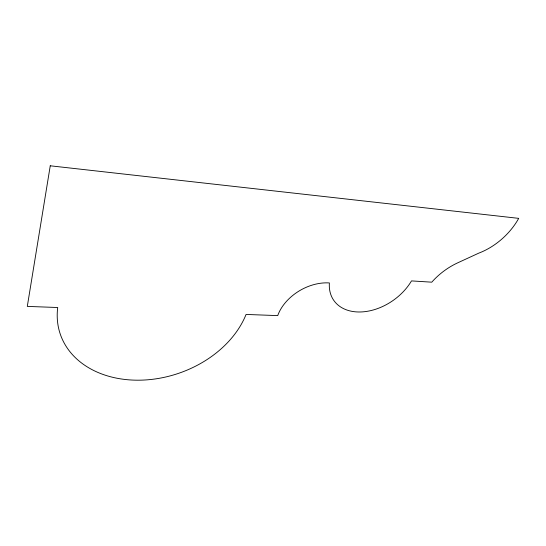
<?xml version="1.0" encoding="UTF-8"?>
<svg xmlns="http://www.w3.org/2000/svg" width="546" height="546" viewBox="0 0 546 546"><rect width="100%" height="100%" fill="white"/><g stroke="black" fill="none" stroke-linecap="round" stroke-linejoin="round"><path stroke-width="0.82" d="M50.252 165.8L27.3 306.402L57.712 307.514A99.113 75.075 -18.6 0 0 133.681 380.118A99.113 75.075 -18.6 0 0 246.069 314.441L277.723 315.608A41.646 29.211 -30 0 1 329.388 282.951A48.43 33.961 -34.9 0 0 360.415 311.978A48.43 33.961 -34.9 0 0 411.5 280.903L431.77 282.18A51.065 32.439 -37 0 1 457.964 262.715L478.794 253.126A55.119 36.992 -41.8 0 0 518.7 218.359L50.252 165.8"/></g></svg>
